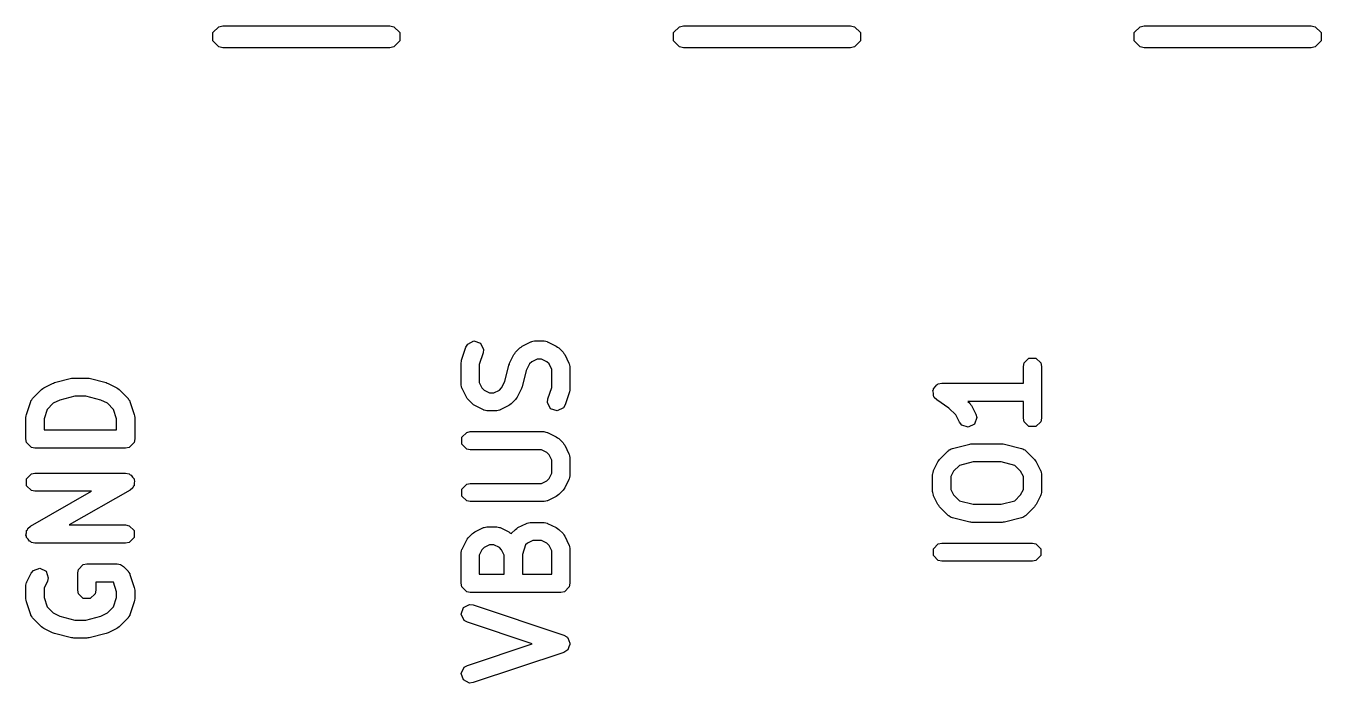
# Model space of a CAD drawing. Header units: inches. Extents: x 0.47 to 2.28, y -2.25 to -0.47.
# Drawn here: x 1.0702 to 1.3514, y -1.9975 to -1.8549 of the extents above; entities that cross this region are included whole.
import ezdxf

# ---------------------------------------------------------------- set-up
doc = ezdxf.new("R2010")
doc.units = ezdxf.units.IN
doc.header["$MEASUREMENT"] = 0
doc.layers.add('F.Silkscreen', color=41, linetype='CONTINUOUS', true_color=0xf2eda1)

msp = doc.modelspace()

# ---------------------------------------------------------------- linework, layer by layer
at = {"layer": 'F.Silkscreen', "linetype": 'CONTINUOUS'}
for p, q in [((1.11081, -1.85638), (1.11209, -1.8551)), ((1.11209, -1.8551), (1.11299, -1.85492)), ((1.11299, -1.85492), (1.14921, -1.85492)), ((1.14921, -1.85492), (1.15012, -1.8551)), ((1.15012, -1.8551), (1.15139, -1.85638)), ((1.21081, -1.85638), (1.21209, -1.8551)), ((1.21209, -1.8551), (1.21299, -1.85492)), ((1.21299, -1.85492), (1.24921, -1.85492)), ((1.24921, -1.85492), (1.25012, -1.8551)), ((1.25012, -1.8551), (1.2514, -1.85638)), ((1.31081, -1.85638), (1.31209, -1.8551)), ((1.31209, -1.8551), (1.31299, -1.85492)), ((1.31299, -1.85492), (1.34921, -1.85492)), ((1.34921, -1.85492), (1.35012, -1.8551)), ((1.35012, -1.8551), (1.35139, -1.85638)), ((1.11081, -1.85819), (1.11081, -1.85638)), ((1.11209, -1.85947), (1.11081, -1.85819)), ((1.15139, -1.85819), (1.15012, -1.85947)), ((1.15139, -1.85638), (1.15139, -1.85819)), ((1.21081, -1.85819), (1.21081, -1.85638)), ((1.21209, -1.85947), (1.21081, -1.85819)), ((1.2514, -1.85819), (1.25012, -1.85947)), ((1.2514, -1.85638), (1.2514, -1.85819)), ((1.31081, -1.85819), (1.31081, -1.85638)), ((1.31209, -1.85947), (1.31081, -1.85819)), ((1.35139, -1.85819), (1.35012, -1.85947)), ((1.35139, -1.85638), (1.35139, -1.85819)), ((1.11299, -1.85965), (1.11209, -1.85947)), ((1.14921, -1.85965), (1.11299, -1.85965)), ((1.15012, -1.85947), (1.14921, -1.85965)), ((1.21299, -1.85965), (1.21209, -1.85947)), ((1.24921, -1.85965), (1.21299, -1.85965)), ((1.25012, -1.85947), (1.24921, -1.85965)), ((1.31299, -1.85965), (1.31209, -1.85947)), ((1.34921, -1.85965), (1.31299, -1.85965)), ((1.35012, -1.85947), (1.34921, -1.85965)), ((1.16481, -1.92742), (1.16575, -1.92461)), ((1.16575, -1.92461), (1.16613, -1.92394)), ((1.16613, -1.92394), (1.16748, -1.92327)), ((1.16748, -1.92327), (1.1689, -1.92374)), ((1.16948, -1.92585), (1.16865, -1.92836)), ((1.1689, -1.92374), (1.16958, -1.92509)), ((1.16958, -1.92509), (1.16948, -1.92585)), ((1.17617, -1.92623), (1.17636, -1.92598)), ((1.17636, -1.92598), (1.17653, -1.92571)), ((1.17653, -1.92571), (1.17747, -1.92478)), ((1.17747, -1.92478), (1.17773, -1.9246)), ((1.17773, -1.9246), (1.17798, -1.92441)), ((1.17798, -1.92441), (1.17986, -1.92347)), ((1.17986, -1.92347), (1.17995, -1.92344)), ((1.17995, -1.92344), (1.17998, -1.92341)), ((1.17998, -1.92341), (1.18029, -1.92335)), ((1.18029, -1.92335), (1.1806, -1.92327)), ((1.1806, -1.92327), (1.18064, -1.92328)), ((1.18064, -1.92328), (1.18074, -1.92326)), ((1.18074, -1.92326), (1.18261, -1.92326)), ((1.18261, -1.92326), (1.18271, -1.92328)), ((1.18271, -1.92328), (1.18275, -1.92327)), ((1.18275, -1.92327), (1.18306, -1.92335)), ((1.18306, -1.92335), (1.18337, -1.92341)), ((1.18337, -1.92341), (1.1834, -1.92344)), ((1.1834, -1.92344), (1.18349, -1.92347)), ((1.18349, -1.92347), (1.18537, -1.92441)), ((1.18537, -1.92441), (1.18562, -1.9246)), ((1.18562, -1.9246), (1.18588, -1.92478)), ((1.18588, -1.92478), (1.18682, -1.92571)), ((1.18682, -1.92571), (1.18699, -1.92598)), ((1.18699, -1.92598), (1.18719, -1.92623)), ((1.16471, -1.92804), (1.16477, -1.92773)), ((1.16471, -1.93273), (1.16471, -1.92804)), ((1.16477, -1.92773), (1.16481, -1.92742)), ((1.16865, -1.92836), (1.16865, -1.93227)), ((1.17419, -1.93204), (1.17508, -1.9285)), ((1.17508, -1.9285), (1.17517, -1.92831)), ((1.17517, -1.92831), (1.17523, -1.9281)), ((1.17523, -1.9281), (1.17617, -1.92623)), ((1.17954, -1.92827), (1.17885, -1.92967)), ((1.18003, -1.92779), (1.17954, -1.92827)), ((1.1812, -1.9272), (1.18003, -1.92779)), ((1.18215, -1.9272), (1.1812, -1.9272)), ((1.18332, -1.92779), (1.18215, -1.9272)), ((1.18381, -1.92827), (1.18332, -1.92779)), ((1.18439, -1.92945), (1.18381, -1.92827)), ((1.18719, -1.92623), (1.18812, -1.9281)), ((1.18812, -1.9281), (1.18815, -1.9282)), ((1.18815, -1.9282), (1.18818, -1.92823)), ((1.18818, -1.92823), (1.18824, -1.92854)), ((1.18824, -1.92854), (1.18833, -1.92884)), ((1.18833, -1.92884), (1.18831, -1.92888)), ((1.28676, -1.92879), (1.28691, -1.92804)), ((1.28676, -1.93245), (1.28676, -1.92879)), ((1.28691, -1.92804), (1.28797, -1.92697)), ((1.28797, -1.92697), (1.28948, -1.92697)), ((1.28948, -1.92697), (1.29054, -1.92804)), ((1.29054, -1.92804), (1.29069, -1.92879)), ((1.29069, -1.92879), (1.29069, -1.94004)), ((1.0764, -1.93232), (1.08015, -1.93138)), ((1.08015, -1.93138), (1.08039, -1.93137)), ((1.08039, -1.93137), (1.08063, -1.93132)), ((1.08063, -1.93132), (1.08344, -1.93132)), ((1.08344, -1.93132), (1.08367, -1.93137)), ((1.08367, -1.93137), (1.08392, -1.93138)), ((1.08392, -1.93138), (1.08766, -1.93232)), ((1.17885, -1.92967), (1.17796, -1.93321)), ((1.18439, -1.93335), (1.18439, -1.92945)), ((1.18831, -1.92888), (1.18833, -1.92898)), ((1.18833, -1.92898), (1.18833, -1.93367)), ((1.07173, -1.93565), (1.07361, -1.93378)), ((1.07361, -1.93378), (1.07387, -1.9336)), ((1.07387, -1.9336), (1.07412, -1.93341)), ((1.07412, -1.93341), (1.076, -1.93247)), ((1.076, -1.93247), (1.0762, -1.93241)), ((1.0762, -1.93241), (1.0764, -1.93232)), ((1.08766, -1.93232), (1.08786, -1.93241)), ((1.08786, -1.93241), (1.08807, -1.93247)), ((1.08807, -1.93247), (1.08994, -1.93341)), ((1.08994, -1.93341), (1.09019, -1.9336)), ((1.09019, -1.9336), (1.09045, -1.93378)), ((1.09045, -1.93378), (1.09233, -1.93565)), ((1.16473, -1.93283), (1.16471, -1.93273)), ((1.16471, -1.93287), (1.16473, -1.93283)), ((1.1648, -1.93317), (1.16471, -1.93287)), ((1.16486, -1.93348), (1.1648, -1.93317)), ((1.16489, -1.93352), (1.16486, -1.93348)), ((1.16492, -1.93361), (1.16489, -1.93352)), ((1.16585, -1.93549), (1.16492, -1.93361)), ((1.16865, -1.93227), (1.16923, -1.93344)), ((1.16923, -1.93344), (1.16972, -1.93392)), ((1.16972, -1.93392), (1.17089, -1.93451)), ((1.17184, -1.93451), (1.17301, -1.93392)), ((1.17301, -1.93392), (1.1735, -1.93344)), ((1.1735, -1.93344), (1.17419, -1.93204)), ((1.17781, -1.93361), (1.17687, -1.93549)), ((1.17787, -1.9334), (1.17781, -1.93361)), ((1.17796, -1.93321), (1.17787, -1.9334)), ((1.18356, -1.93586), (1.18439, -1.93335)), ((1.18823, -1.93429), (1.18729, -1.9371)), ((1.18827, -1.93398), (1.18823, -1.93429)), ((1.18833, -1.93367), (1.18827, -1.93398)), ((1.26711, -1.93404), (1.26722, -1.93387)), ((1.26722, -1.9346), (1.26711, -1.93404)), ((1.26722, -1.93366), (1.26763, -1.93326)), ((1.26722, -1.93387), (1.26722, -1.93366)), ((1.26763, -1.93326), (1.26794, -1.93278)), ((1.26794, -1.93278), (1.26814, -1.93274)), ((1.26814, -1.93274), (1.26829, -1.9326)), ((1.26829, -1.9326), (1.26904, -1.93245)), ((1.26904, -1.93245), (1.28676, -1.93245)), ((1.07032, -1.93923), (1.07126, -1.93642)), ((1.07126, -1.93642), (1.07131, -1.93633)), ((1.07131, -1.93629), (1.07148, -1.93603)), ((1.07131, -1.93633), (1.07131, -1.93629)), ((1.07148, -1.93603), (1.07164, -1.93575)), ((1.07164, -1.93575), (1.07168, -1.93573)), ((1.07168, -1.93573), (1.07173, -1.93565)), ((1.07617, -1.93679), (1.07485, -1.93811)), ((1.07756, -1.93609), (1.07617, -1.93679)), ((1.08087, -1.93526), (1.07756, -1.93609)), ((1.0832, -1.93526), (1.08087, -1.93526)), ((1.0865, -1.93609), (1.0832, -1.93526)), ((1.0879, -1.93679), (1.0865, -1.93609)), ((1.08922, -1.93811), (1.0879, -1.93679)), ((1.09233, -1.93565), (1.09238, -1.93573)), ((1.09238, -1.93573), (1.09242, -1.93575)), ((1.09242, -1.93575), (1.09258, -1.93603)), ((1.09258, -1.93603), (1.09276, -1.93629)), ((1.09276, -1.93629), (1.09276, -1.93633)), ((1.09276, -1.93633), (1.0928, -1.93642)), ((1.0928, -1.93642), (1.09374, -1.93923)), ((1.16605, -1.93573), (1.16585, -1.93549)), ((1.16622, -1.936), (1.16605, -1.93573)), ((1.16716, -1.93693), (1.16622, -1.936)), ((1.16742, -1.93711), (1.16716, -1.93693)), ((1.16767, -1.9373), (1.16742, -1.93711)), ((1.17089, -1.93451), (1.17184, -1.93451)), ((1.17531, -1.93711), (1.17506, -1.9373)), ((1.17557, -1.93693), (1.17531, -1.93711)), ((1.17651, -1.936), (1.17557, -1.93693)), ((1.17668, -1.93573), (1.17651, -1.936)), ((1.17687, -1.93549), (1.17668, -1.93573)), ((1.18346, -1.93662), (1.18356, -1.93586)), ((1.18414, -1.93797), (1.18346, -1.93662)), ((1.18729, -1.9371), (1.18691, -1.93777)), ((1.26722, -1.93517), (1.26722, -1.9346)), ((1.26736, -1.93531), (1.26722, -1.93517)), ((1.2674, -1.93551), (1.26736, -1.93531)), ((1.26795, -1.93606), (1.2674, -1.93551)), ((1.2706, -1.93782), (1.26795, -1.93606)), ((1.28676, -1.93639), (1.27473, -1.93639)), ((1.27473, -1.93639), (1.27512, -1.93678)), ((1.27512, -1.93678), (1.27529, -1.93704)), ((1.27529, -1.93704), (1.27549, -1.93729)), ((1.27549, -1.93729), (1.27642, -1.93916)), ((1.28676, -1.94004), (1.28676, -1.93639)), ((1.07022, -1.93985), (1.07028, -1.93954)), ((1.07022, -1.94454), (1.07022, -1.93985)), ((1.07028, -1.93954), (1.07032, -1.93923)), ((1.07485, -1.93811), (1.07416, -1.94017)), ((1.08991, -1.94017), (1.08922, -1.93811)), ((1.09374, -1.93923), (1.09378, -1.93954)), ((1.09378, -1.93954), (1.09384, -1.93985)), ((1.09384, -1.93985), (1.09384, -1.94454)), ((1.16955, -1.93824), (1.16767, -1.9373)), ((1.16964, -1.93827), (1.16955, -1.93824)), ((1.16967, -1.9383), (1.16964, -1.93827)), ((1.16998, -1.93836), (1.16967, -1.9383)), ((1.17029, -1.93844), (1.16998, -1.93836)), ((1.17033, -1.93843), (1.17029, -1.93844)), ((1.17043, -1.93845), (1.17033, -1.93843)), ((1.1723, -1.93845), (1.17043, -1.93845)), ((1.1724, -1.93843), (1.1723, -1.93845)), ((1.17244, -1.93844), (1.1724, -1.93843)), ((1.17275, -1.93836), (1.17244, -1.93844)), ((1.17306, -1.9383), (1.17275, -1.93836)), ((1.17309, -1.93827), (1.17306, -1.9383)), ((1.17318, -1.93824), (1.17309, -1.93827)), ((1.17506, -1.9373), (1.17318, -1.93824)), ((1.18556, -1.93844), (1.18414, -1.93797)), ((1.18691, -1.93777), (1.18556, -1.93844)), ((1.27211, -1.93933), (1.2706, -1.93782)), ((1.2729, -1.94092), (1.27211, -1.93933)), ((1.27663, -1.9399), (1.27615, -1.94133)), ((1.27642, -1.93916), (1.27663, -1.9399)), ((1.28691, -1.9408), (1.28676, -1.94004)), ((1.29069, -1.94004), (1.29054, -1.9408)), ((1.07416, -1.94017), (1.07416, -1.94257)), ((1.07416, -1.94257), (1.08991, -1.94257)), ((1.08991, -1.94257), (1.08991, -1.94017)), ((1.27337, -1.94153), (1.2729, -1.94092)), ((1.2748, -1.94201), (1.27337, -1.94153)), ((1.27615, -1.94133), (1.2748, -1.94201)), ((1.28797, -1.94186), (1.28691, -1.9408)), ((1.28948, -1.94186), (1.28797, -1.94186)), ((1.29054, -1.9408), (1.28948, -1.94186)), ((1.07037, -1.94529), (1.07022, -1.94454)), ((1.07144, -1.94636), (1.07037, -1.94529)), ((1.09369, -1.94529), (1.09263, -1.94636)), ((1.09384, -1.94454), (1.09369, -1.94529)), ((1.16486, -1.94416), (1.16592, -1.9431)), ((1.16486, -1.94567), (1.16486, -1.94416)), ((1.16592, -1.94674), (1.16486, -1.94567)), ((1.16592, -1.9431), (1.16668, -1.94295)), ((1.16668, -1.94295), (1.18261, -1.94295)), ((1.18261, -1.94295), (1.18271, -1.94297)), ((1.18271, -1.94297), (1.18275, -1.94295)), ((1.18275, -1.94295), (1.18306, -1.94304)), ((1.18306, -1.94304), (1.18337, -1.9431)), ((1.18337, -1.9431), (1.1834, -1.94313)), ((1.1834, -1.94313), (1.18349, -1.94316)), ((1.18349, -1.94316), (1.18537, -1.94409)), ((1.18537, -1.94409), (1.18562, -1.94429)), ((1.18562, -1.94429), (1.18588, -1.94446)), ((1.18588, -1.94446), (1.18682, -1.9454)), ((1.18682, -1.9454), (1.18699, -1.94566)), ((1.18699, -1.94566), (1.18719, -1.94591)), ((1.27137, -1.94657), (1.27512, -1.94563)), ((1.27512, -1.94563), (1.27536, -1.94562)), ((1.27536, -1.94562), (1.2756, -1.94557)), ((1.2756, -1.94557), (1.28216, -1.94557)), ((1.28216, -1.94557), (1.2824, -1.94562)), ((1.2824, -1.94562), (1.28264, -1.94563)), ((1.28264, -1.94563), (1.28639, -1.94657)), ((1.07219, -1.94651), (1.07144, -1.94636)), ((1.09187, -1.94651), (1.07219, -1.94651)), ((1.09263, -1.94636), (1.09187, -1.94651)), ((1.16668, -1.94688), (1.16592, -1.94674)), ((1.18215, -1.94688), (1.16668, -1.94688)), ((1.18332, -1.94747), (1.18215, -1.94688)), ((1.18381, -1.94796), (1.18332, -1.94747)), ((1.18439, -1.94913), (1.18381, -1.94796)), ((1.18719, -1.94591), (1.18812, -1.94779)), ((1.18812, -1.94779), (1.18815, -1.94788)), ((1.18815, -1.94788), (1.18818, -1.94791)), ((1.18818, -1.94791), (1.18824, -1.94822)), ((1.18824, -1.94822), (1.18833, -1.94853)), ((1.18833, -1.94853), (1.18831, -1.94857)), ((1.26859, -1.94896), (1.27046, -1.94709)), ((1.27046, -1.94709), (1.27064, -1.94697)), ((1.27064, -1.94697), (1.27068, -1.9469)), ((1.27068, -1.9469), (1.2709, -1.94679)), ((1.2709, -1.94679), (1.2711, -1.94666)), ((1.2711, -1.94666), (1.27118, -1.94666)), ((1.27118, -1.94666), (1.27137, -1.94657)), ((1.28639, -1.94657), (1.28658, -1.94666)), ((1.28658, -1.94666), (1.28667, -1.94666)), ((1.28667, -1.94666), (1.28687, -1.94679)), ((1.28687, -1.94679), (1.28708, -1.9469)), ((1.28708, -1.9469), (1.28713, -1.94697)), ((1.28713, -1.94697), (1.2873, -1.94709)), ((1.2873, -1.94709), (1.28918, -1.94896)), ((1.18439, -1.95195), (1.18439, -1.94913)), ((1.18831, -1.94857), (1.18833, -1.94867)), ((1.18833, -1.94867), (1.18833, -1.95242)), ((1.26725, -1.95144), (1.26728, -1.95135)), ((1.26728, -1.95135), (1.26822, -1.94947)), ((1.26822, -1.94947), (1.26841, -1.94922)), ((1.26841, -1.94922), (1.26859, -1.94896)), ((1.27286, -1.95026), (1.27159, -1.95152)), ((1.27584, -1.94951), (1.27286, -1.95026)), ((1.28192, -1.94951), (1.27584, -1.94951)), ((1.28491, -1.95026), (1.28192, -1.94951)), ((1.28617, -1.95152), (1.28491, -1.95026)), ((1.28918, -1.94896), (1.28935, -1.94922)), ((1.28935, -1.94922), (1.28955, -1.94947)), ((1.28955, -1.94947), (1.29049, -1.95135)), ((1.29049, -1.95135), (1.29051, -1.95144)), ((1.07037, -1.95316), (1.07144, -1.9521)), ((1.07037, -1.95467), (1.07037, -1.95316)), ((1.07144, -1.9521), (1.07219, -1.95195)), ((1.07219, -1.95195), (1.09187, -1.95195)), ((1.09187, -1.95195), (1.09263, -1.9521)), ((1.09263, -1.9521), (1.09282, -1.95229)), ((1.09282, -1.95229), (1.09308, -1.95236)), ((1.09308, -1.95236), (1.09333, -1.9528)), ((1.09333, -1.9528), (1.09369, -1.95316)), ((1.09369, -1.95316), (1.09369, -1.95343)), ((1.09369, -1.95343), (1.09383, -1.95367)), ((1.09383, -1.95367), (1.09369, -1.95416)), ((1.09369, -1.95416), (1.09369, -1.95467)), ((1.18215, -1.9542), (1.18332, -1.95361)), ((1.18332, -1.95361), (1.18381, -1.95312)), ((1.18381, -1.95312), (1.18439, -1.95195)), ((1.18812, -1.9533), (1.18719, -1.95517)), ((1.18815, -1.9532), (1.18812, -1.9533)), ((1.18818, -1.95317), (1.18815, -1.9532)), ((1.18824, -1.95286), (1.18818, -1.95317)), ((1.18833, -1.95256), (1.18824, -1.95286)), ((1.18833, -1.95242), (1.18831, -1.95251)), ((1.18831, -1.95251), (1.18833, -1.95256)), ((1.26707, -1.95223), (1.26709, -1.95213)), ((1.26707, -1.95598), (1.26707, -1.95223)), ((1.26708, -1.95209), (1.26716, -1.95178)), ((1.26709, -1.95213), (1.26708, -1.95209)), ((1.26716, -1.95178), (1.26722, -1.95147)), ((1.26722, -1.95147), (1.26725, -1.95144)), ((1.27159, -1.95152), (1.27101, -1.95269)), ((1.27101, -1.95269), (1.27101, -1.95551)), ((1.28676, -1.95269), (1.28617, -1.95152)), ((1.28676, -1.95551), (1.28676, -1.95269)), ((1.29051, -1.95144), (1.29054, -1.95147)), ((1.29054, -1.95147), (1.2906, -1.95178)), ((1.2906, -1.95178), (1.29069, -1.95209)), ((1.29069, -1.95209), (1.29067, -1.95213)), ((1.29067, -1.95213), (1.29069, -1.95223)), ((1.29069, -1.95223), (1.29069, -1.95598)), ((1.07144, -1.95573), (1.07037, -1.95467)), ((1.07121, -1.96345), (1.08446, -1.95588)), ((1.07219, -1.95588), (1.07144, -1.95573)), ((1.08446, -1.95588), (1.07219, -1.95588)), ((1.09285, -1.95562), (1.0796, -1.9632)), ((1.09343, -1.95512), (1.09285, -1.95562)), ((1.0935, -1.95486), (1.09343, -1.95512)), ((1.09369, -1.95467), (1.0935, -1.95486)), ((1.16486, -1.95541), (1.16592, -1.95435)), ((1.16486, -1.95692), (1.16486, -1.95541)), ((1.16592, -1.95798), (1.16486, -1.95692)), ((1.16592, -1.95435), (1.16668, -1.9542)), ((1.16668, -1.9542), (1.18215, -1.9542)), ((1.18562, -1.95679), (1.18537, -1.95699)), ((1.18588, -1.95662), (1.18562, -1.95679)), ((1.18682, -1.95568), (1.18588, -1.95662)), ((1.18699, -1.95542), (1.18682, -1.95568)), ((1.18719, -1.95517), (1.18699, -1.95542)), ((1.26709, -1.95607), (1.26707, -1.95598)), ((1.26708, -1.95612), (1.26709, -1.95607)), ((1.26716, -1.95642), (1.26708, -1.95612)), ((1.26722, -1.95673), (1.26716, -1.95642)), ((1.26725, -1.95676), (1.26722, -1.95673)), ((1.26728, -1.95686), (1.26725, -1.95676)), ((1.26822, -1.95873), (1.26728, -1.95686)), ((1.27101, -1.95551), (1.27159, -1.95669)), ((1.27159, -1.95669), (1.27286, -1.95795)), ((1.28491, -1.95795), (1.28617, -1.95669)), ((1.28617, -1.95669), (1.28676, -1.95551)), ((1.29049, -1.95686), (1.28955, -1.95873)), ((1.29051, -1.95676), (1.29049, -1.95686)), ((1.29054, -1.95673), (1.29051, -1.95676)), ((1.2906, -1.95642), (1.29054, -1.95673)), ((1.29069, -1.95612), (1.2906, -1.95642)), ((1.29069, -1.95598), (1.29067, -1.95607)), ((1.29067, -1.95607), (1.29069, -1.95612)), ((1.16668, -1.95813), (1.16592, -1.95798)), ((1.18261, -1.95813), (1.16668, -1.95813)), ((1.18271, -1.95811), (1.18261, -1.95813)), ((1.18275, -1.95813), (1.18271, -1.95811)), ((1.18306, -1.95805), (1.18275, -1.95813)), ((1.18337, -1.95798), (1.18306, -1.95805)), ((1.1834, -1.95795), (1.18337, -1.95798)), ((1.18349, -1.95793), (1.1834, -1.95795)), ((1.18537, -1.95699), (1.18349, -1.95793)), ((1.26841, -1.95898), (1.26822, -1.95873)), ((1.26859, -1.95924), (1.26841, -1.95898)), ((1.27046, -1.96112), (1.26859, -1.95924)), ((1.27286, -1.95795), (1.27584, -1.9587)), ((1.27584, -1.9587), (1.28192, -1.9587)), ((1.28192, -1.9587), (1.28491, -1.95795)), ((1.28918, -1.95924), (1.2873, -1.96112)), ((1.28935, -1.95898), (1.28918, -1.95924)), ((1.28955, -1.95873), (1.28935, -1.95898)), ((1.27064, -1.96124), (1.27046, -1.96112)), ((1.27068, -1.96131), (1.27064, -1.96124)), ((1.2709, -1.96141), (1.27068, -1.96131)), ((1.2711, -1.96155), (1.2709, -1.96141)), ((1.27118, -1.96155), (1.2711, -1.96155)), ((1.27137, -1.96164), (1.27118, -1.96155)), ((1.27512, -1.96257), (1.27137, -1.96164)), ((1.27536, -1.96259), (1.27512, -1.96257)), ((1.2756, -1.96263), (1.27536, -1.96259)), ((1.2824, -1.96259), (1.28216, -1.96263)), ((1.28264, -1.96257), (1.2824, -1.96259)), ((1.28639, -1.96164), (1.28264, -1.96257)), ((1.28658, -1.96155), (1.28639, -1.96164)), ((1.28667, -1.96155), (1.28658, -1.96155)), ((1.28687, -1.96141), (1.28667, -1.96155)), ((1.28708, -1.96131), (1.28687, -1.96141)), ((1.28713, -1.96124), (1.28708, -1.96131)), ((1.2873, -1.96112), (1.28713, -1.96124)), ((1.07024, -1.96541), (1.07037, -1.96492)), ((1.07037, -1.96441), (1.07056, -1.96422)), ((1.07037, -1.96492), (1.07037, -1.96441)), ((1.07056, -1.96422), (1.07063, -1.96396)), ((1.07063, -1.96396), (1.07121, -1.96345)), ((1.0796, -1.9632), (1.09187, -1.9632)), ((1.09187, -1.9632), (1.09263, -1.96335)), ((1.09263, -1.96335), (1.09369, -1.96441)), ((1.09369, -1.96441), (1.09369, -1.96592)), ((1.16622, -1.96602), (1.16716, -1.96508)), ((1.16716, -1.96508), (1.16742, -1.96491)), ((1.16742, -1.96491), (1.16767, -1.96472)), ((1.16767, -1.96472), (1.16955, -1.96378)), ((1.16955, -1.96378), (1.16964, -1.96375)), ((1.16964, -1.96375), (1.16967, -1.96372)), ((1.16967, -1.96372), (1.16998, -1.96366)), ((1.16998, -1.96366), (1.17029, -1.96358)), ((1.17029, -1.96358), (1.17033, -1.96359)), ((1.17033, -1.96359), (1.17043, -1.96357)), ((1.17043, -1.96357), (1.1723, -1.96357)), ((1.1723, -1.96357), (1.1724, -1.96359)), ((1.1724, -1.96359), (1.17244, -1.96358)), ((1.17244, -1.96358), (1.17275, -1.96366)), ((1.17275, -1.96366), (1.17306, -1.96372)), ((1.17306, -1.96372), (1.17309, -1.96375)), ((1.17309, -1.96375), (1.17318, -1.96378)), ((1.17318, -1.96378), (1.17506, -1.96472)), ((1.17506, -1.96472), (1.17531, -1.96491)), ((1.17531, -1.96491), (1.17557, -1.96508)), ((1.17557, -1.96508), (1.17559, -1.9651)), ((1.17559, -1.9651), (1.1756, -1.96508)), ((1.1756, -1.96508), (1.17653, -1.96415)), ((1.17653, -1.96415), (1.1768, -1.96397)), ((1.1768, -1.96397), (1.17705, -1.96378)), ((1.17705, -1.96378), (1.17892, -1.96284)), ((1.17892, -1.96284), (1.17902, -1.96281)), ((1.17902, -1.96281), (1.17905, -1.96278)), ((1.17905, -1.96278), (1.17936, -1.96272)), ((1.17936, -1.96272), (1.17966, -1.96264)), ((1.17966, -1.96264), (1.1797, -1.96265)), ((1.1797, -1.96265), (1.1798, -1.96263)), ((1.1798, -1.96263), (1.18261, -1.96263)), ((1.18261, -1.96263), (1.18271, -1.96265)), ((1.18271, -1.96265), (1.18275, -1.96264)), ((1.18275, -1.96264), (1.18306, -1.96272)), ((1.18306, -1.96272), (1.18337, -1.96278)), ((1.18337, -1.96278), (1.1834, -1.96281)), ((1.1834, -1.96281), (1.18349, -1.96284)), ((1.18349, -1.96284), (1.18537, -1.96378)), ((1.18537, -1.96378), (1.18562, -1.96397)), ((1.18562, -1.96397), (1.18588, -1.96415)), ((1.18588, -1.96415), (1.18682, -1.96508)), ((1.18682, -1.96508), (1.18699, -1.96535)), ((1.18699, -1.96535), (1.18719, -1.9656)), ((1.28216, -1.96263), (1.2756, -1.96263)), ((1.07037, -1.96565), (1.07024, -1.96541)), ((1.07037, -1.96592), (1.07037, -1.96565)), ((1.07073, -1.96628), (1.07037, -1.96592)), ((1.07098, -1.96672), (1.07073, -1.96628)), ((1.07124, -1.96679), (1.07098, -1.96672)), ((1.07144, -1.96698), (1.07124, -1.96679)), ((1.07219, -1.96713), (1.07144, -1.96698)), ((1.09187, -1.96713), (1.07219, -1.96713)), ((1.09263, -1.96698), (1.09187, -1.96713)), ((1.09369, -1.96592), (1.09263, -1.96698)), ((1.16492, -1.96841), (1.16585, -1.96653)), ((1.16585, -1.96653), (1.16605, -1.96628)), ((1.16605, -1.96628), (1.16622, -1.96602)), ((1.16972, -1.96809), (1.16923, -1.96858)), ((1.17089, -1.96751), (1.16972, -1.96809)), ((1.17184, -1.96751), (1.17089, -1.96751)), ((1.17301, -1.96809), (1.17184, -1.96751)), ((1.1735, -1.96858), (1.17301, -1.96809)), ((1.17871, -1.96754), (1.17802, -1.96961)), ((1.17909, -1.96716), (1.17871, -1.96754)), ((1.18027, -1.96657), (1.17909, -1.96716)), ((1.18215, -1.96657), (1.18027, -1.96657)), ((1.18332, -1.96716), (1.18215, -1.96657)), ((1.18381, -1.96764), (1.18332, -1.96716)), ((1.18439, -1.96882), (1.18381, -1.96764)), ((1.18719, -1.9656), (1.18812, -1.96747)), ((1.18812, -1.96747), (1.18815, -1.96757)), ((1.18815, -1.96757), (1.18818, -1.9676)), ((1.18818, -1.9676), (1.18824, -1.96791)), ((1.18824, -1.96791), (1.18833, -1.96821)), ((1.18833, -1.96821), (1.18831, -1.96825)), ((1.26722, -1.96835), (1.26829, -1.96728)), ((1.26829, -1.96728), (1.26904, -1.96713)), ((1.26904, -1.96713), (1.28872, -1.96713)), ((1.28872, -1.96713), (1.28948, -1.96728)), ((1.28948, -1.96728), (1.29054, -1.96835)), ((1.16471, -1.96915), (1.1648, -1.96884)), ((1.16473, -1.96919), (1.16471, -1.96915)), ((1.16471, -1.96929), (1.16473, -1.96919)), ((1.16471, -1.97585), (1.16471, -1.96929)), ((1.1648, -1.96884), (1.16486, -1.96854)), ((1.16486, -1.96854), (1.16489, -1.9685)), ((1.16489, -1.9685), (1.16492, -1.96841)), ((1.16923, -1.96858), (1.16865, -1.96975)), ((1.16865, -1.96975), (1.16865, -1.97388)), ((1.17408, -1.96975), (1.1735, -1.96858)), ((1.17408, -1.97388), (1.17408, -1.96975)), ((1.17802, -1.96961), (1.17802, -1.97388)), ((1.18439, -1.97388), (1.18439, -1.96882)), ((1.18831, -1.96825), (1.18833, -1.96835)), ((1.18833, -1.96835), (1.18833, -1.97585)), ((1.26722, -1.96985), (1.26722, -1.96835)), ((1.26829, -1.97092), (1.26722, -1.96985)), ((1.26904, -1.97107), (1.26829, -1.97092)), ((1.28948, -1.97092), (1.28872, -1.97107)), ((1.29054, -1.96985), (1.28948, -1.97092)), ((1.29054, -1.96835), (1.29054, -1.96985)), ((1.07043, -1.97553), (1.07137, -1.97366)), ((1.07137, -1.97366), (1.07184, -1.97305)), ((1.07184, -1.97305), (1.07327, -1.97257)), ((1.07327, -1.97257), (1.07461, -1.97325)), ((1.07461, -1.97325), (1.07509, -1.97468)), ((1.08147, -1.9736), (1.08162, -1.97285)), ((1.08147, -1.97735), (1.08147, -1.9736)), ((1.08162, -1.97285), (1.08268, -1.97178)), ((1.08268, -1.97178), (1.08344, -1.97163)), ((1.08344, -1.97163), (1.09, -1.97163)), ((1.09, -1.97163), (1.09075, -1.97178)), ((1.09075, -1.97178), (1.09075, -1.97178)), ((1.09075, -1.97178), (1.09139, -1.97221)), ((1.09139, -1.97221), (1.09233, -1.97315)), ((1.09233, -1.97315), (1.09238, -1.97323)), ((1.09238, -1.97323), (1.09242, -1.97325)), ((1.09242, -1.97325), (1.09258, -1.97352)), ((1.09258, -1.97352), (1.09276, -1.97378)), ((1.09276, -1.97378), (1.09276, -1.97383)), ((1.09276, -1.97383), (1.0928, -1.97392)), ((1.28872, -1.97107), (1.26904, -1.97107)), ((1.07022, -1.97641), (1.07024, -1.97632)), ((1.07022, -1.97922), (1.07022, -1.97641)), ((1.07023, -1.97627), (1.07031, -1.97597)), ((1.07024, -1.97632), (1.07023, -1.97627)), ((1.07031, -1.97597), (1.07037, -1.97566)), ((1.07037, -1.97566), (1.0704, -1.97563)), ((1.0704, -1.97563), (1.07043, -1.97553)), ((1.07489, -1.97542), (1.07416, -1.97688)), ((1.07509, -1.97468), (1.07489, -1.97542)), ((1.08918, -1.97557), (1.08541, -1.97557)), ((1.08541, -1.97557), (1.08541, -1.97735)), ((1.08922, -1.9756), (1.08918, -1.97557)), ((1.08991, -1.97767), (1.08922, -1.9756)), ((1.0928, -1.97392), (1.09374, -1.97673)), ((1.16486, -1.9766), (1.16471, -1.97585)), ((1.16592, -1.97767), (1.16486, -1.9766)), ((1.16865, -1.97388), (1.17408, -1.97388)), ((1.17802, -1.97388), (1.18439, -1.97388)), ((1.18818, -1.9766), (1.18712, -1.97767)), ((1.18833, -1.97585), (1.18818, -1.9766)), ((1.07028, -1.97953), (1.07022, -1.97922)), ((1.07416, -1.97688), (1.07416, -1.97891)), ((1.07416, -1.97891), (1.07485, -1.98097)), ((1.08162, -1.9781), (1.08147, -1.97735)), ((1.08268, -1.97917), (1.08162, -1.9781)), ((1.08419, -1.97917), (1.08268, -1.97917)), ((1.08526, -1.9781), (1.08419, -1.97917)), ((1.08541, -1.97735), (1.08526, -1.9781)), ((1.08922, -1.98097), (1.08991, -1.97891)), ((1.08991, -1.97891), (1.08991, -1.97767)), ((1.09374, -1.97673), (1.09378, -1.97704)), ((1.09378, -1.97704), (1.09384, -1.97735)), ((1.09384, -1.97922), (1.09378, -1.97953)), ((1.09384, -1.97735), (1.09384, -1.97922)), ((1.16668, -1.97782), (1.16592, -1.97767)), ((1.18636, -1.97782), (1.16668, -1.97782)), ((1.18712, -1.97767), (1.18636, -1.97782)), ((1.07032, -1.97985), (1.07028, -1.97953)), ((1.07126, -1.98266), (1.07032, -1.97985)), ((1.07485, -1.98097), (1.07617, -1.98229)), ((1.0879, -1.98229), (1.08922, -1.98097)), ((1.09374, -1.97985), (1.0928, -1.98266)), ((1.09378, -1.97953), (1.09374, -1.97985)), ((1.16471, -1.98255), (1.16519, -1.98112)), ((1.16519, -1.98112), (1.16654, -1.98045)), ((1.16654, -1.98045), (1.1673, -1.98054)), ((1.1673, -1.98054), (1.18699, -1.98711)), ((1.07131, -1.98274), (1.07126, -1.98266)), ((1.07131, -1.98279), (1.07131, -1.98274)), ((1.07148, -1.98305), (1.07131, -1.98279)), ((1.07164, -1.98333), (1.07148, -1.98305)), ((1.07168, -1.98335), (1.07164, -1.98333)), ((1.07173, -1.98343), (1.07168, -1.98335)), ((1.07361, -1.9853), (1.07173, -1.98343)), ((1.07617, -1.98229), (1.07756, -1.98299)), ((1.07756, -1.98299), (1.08087, -1.98382)), ((1.08087, -1.98382), (1.0832, -1.98382)), ((1.0832, -1.98382), (1.0865, -1.98299)), ((1.0865, -1.98299), (1.0879, -1.98229)), ((1.09233, -1.98343), (1.09045, -1.9853)), ((1.09238, -1.98335), (1.09233, -1.98343)), ((1.09242, -1.98333), (1.09238, -1.98335)), ((1.09258, -1.98305), (1.09242, -1.98333)), ((1.09276, -1.98279), (1.09258, -1.98305)), ((1.0928, -1.98266), (1.09276, -1.98274)), ((1.09276, -1.98274), (1.09276, -1.98279)), ((1.16539, -1.9839), (1.16471, -1.98255)), ((1.16606, -1.98428), (1.16539, -1.9839)), ((1.18014, -1.98897), (1.16606, -1.98428)), ((1.07387, -1.98548), (1.07361, -1.9853)), ((1.07412, -1.98567), (1.07387, -1.98548)), ((1.076, -1.98661), (1.07412, -1.98567)), ((1.0762, -1.98667), (1.076, -1.98661)), ((1.0764, -1.98676), (1.0762, -1.98667)), ((1.08015, -1.9877), (1.0764, -1.98676)), ((1.08039, -1.98771), (1.08015, -1.9877)), ((1.08063, -1.98775), (1.08039, -1.98771)), ((1.08344, -1.98775), (1.08063, -1.98775)), ((1.08367, -1.98771), (1.08344, -1.98775)), ((1.08392, -1.9877), (1.08367, -1.98771)), ((1.08766, -1.98676), (1.08392, -1.9877)), ((1.08786, -1.98667), (1.08766, -1.98676)), ((1.08807, -1.98661), (1.08786, -1.98667)), ((1.08994, -1.98567), (1.08807, -1.98661)), ((1.09019, -1.98548), (1.08994, -1.98567)), ((1.09045, -1.9853), (1.09019, -1.98548)), ((1.18699, -1.98711), (1.18765, -1.98749)), ((1.18765, -1.98749), (1.18772, -1.98762)), ((1.18772, -1.98762), (1.18785, -1.98768)), ((1.18785, -1.98768), (1.18805, -1.98828)), ((1.16606, -1.99367), (1.18014, -1.98897)), ((1.18765, -1.99046), (1.18699, -1.99084)), ((1.18772, -1.99033), (1.18765, -1.99046)), ((1.18785, -1.99026), (1.18772, -1.99033)), ((1.18805, -1.98967), (1.18785, -1.99026)), ((1.18805, -1.98828), (1.18833, -1.98883)), ((1.18833, -1.98911), (1.18805, -1.98967)), ((1.18833, -1.98883), (1.18828, -1.98897)), ((1.18828, -1.98897), (1.18833, -1.98911)), ((1.18699, -1.99084), (1.1673, -1.9974)), ((1.16471, -1.9954), (1.16539, -1.99405)), ((1.16519, -1.99682), (1.16471, -1.9954)), ((1.16539, -1.99405), (1.16606, -1.99367)), ((1.16654, -1.9975), (1.16519, -1.99682)), ((1.1673, -1.9974), (1.16654, -1.9975))]:
    msp.add_line(p, q, dxfattribs=at)

doc.saveas('drawing.dxf')
